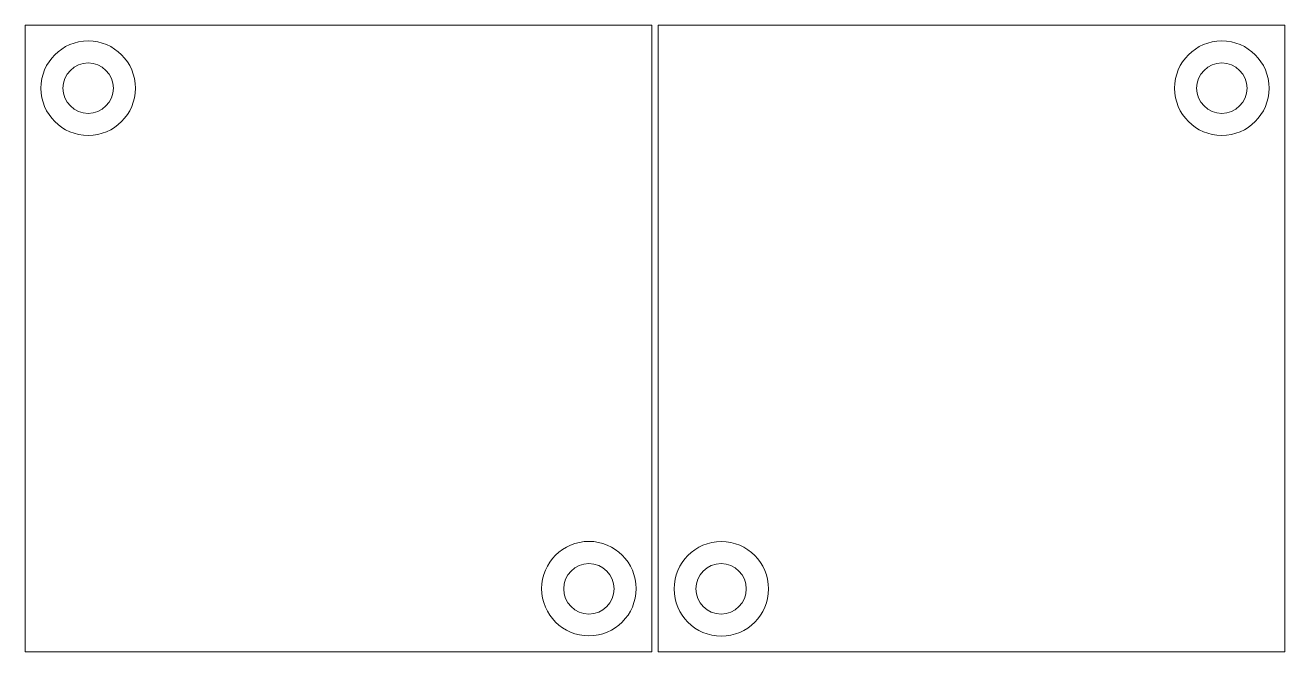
# Model space of a CAD drawing. Header units: millimetres. Extents: x -89.1 to -9.1, y -18.1 to 21.7.
import ezdxf

# ---------------------------------------------------------------- set-up
doc = ezdxf.new("R2010")
doc.units = ezdxf.units.MM

msp = doc.modelspace()

# ---------------------------------------------------------------- linework, layer by layer
at = {"color": 7, "linetype": 'Continuous', "lineweight": 15}
for p, q in [((-49.256, 21.65), (-89.056, 21.65)), ((-89.056, 21.65), (-89.056, -18.15)), ((-49.256, -18.15), (-49.256, 21.65)), ((-9.056, 21.65), (-48.856, 21.65)), ((-48.856, 21.65), (-48.856, -18.15)), ((-9.056, -18.15), (-9.056, 21.65)), ((-89.056, -18.15), (-49.256, -18.15)), ((-48.856, -18.15), (-9.056, -18.15))]:
    msp.add_line(p, q, dxfattribs=at)
for centre, radius in [((-85.056, 17.65), 3), ((-13.056, 17.65), 3), ((-85.056, 17.65), 1.6), ((-13.056, 17.65), 1.6), ((-53.256, -14.136), 3), ((-44.843, -14.15), 3), ((-53.256, -14.15), 1.6), ((-44.856, -14.15), 1.6)]:
    msp.add_circle(centre, radius, dxfattribs=at)

doc.saveas('drawing.dxf')
